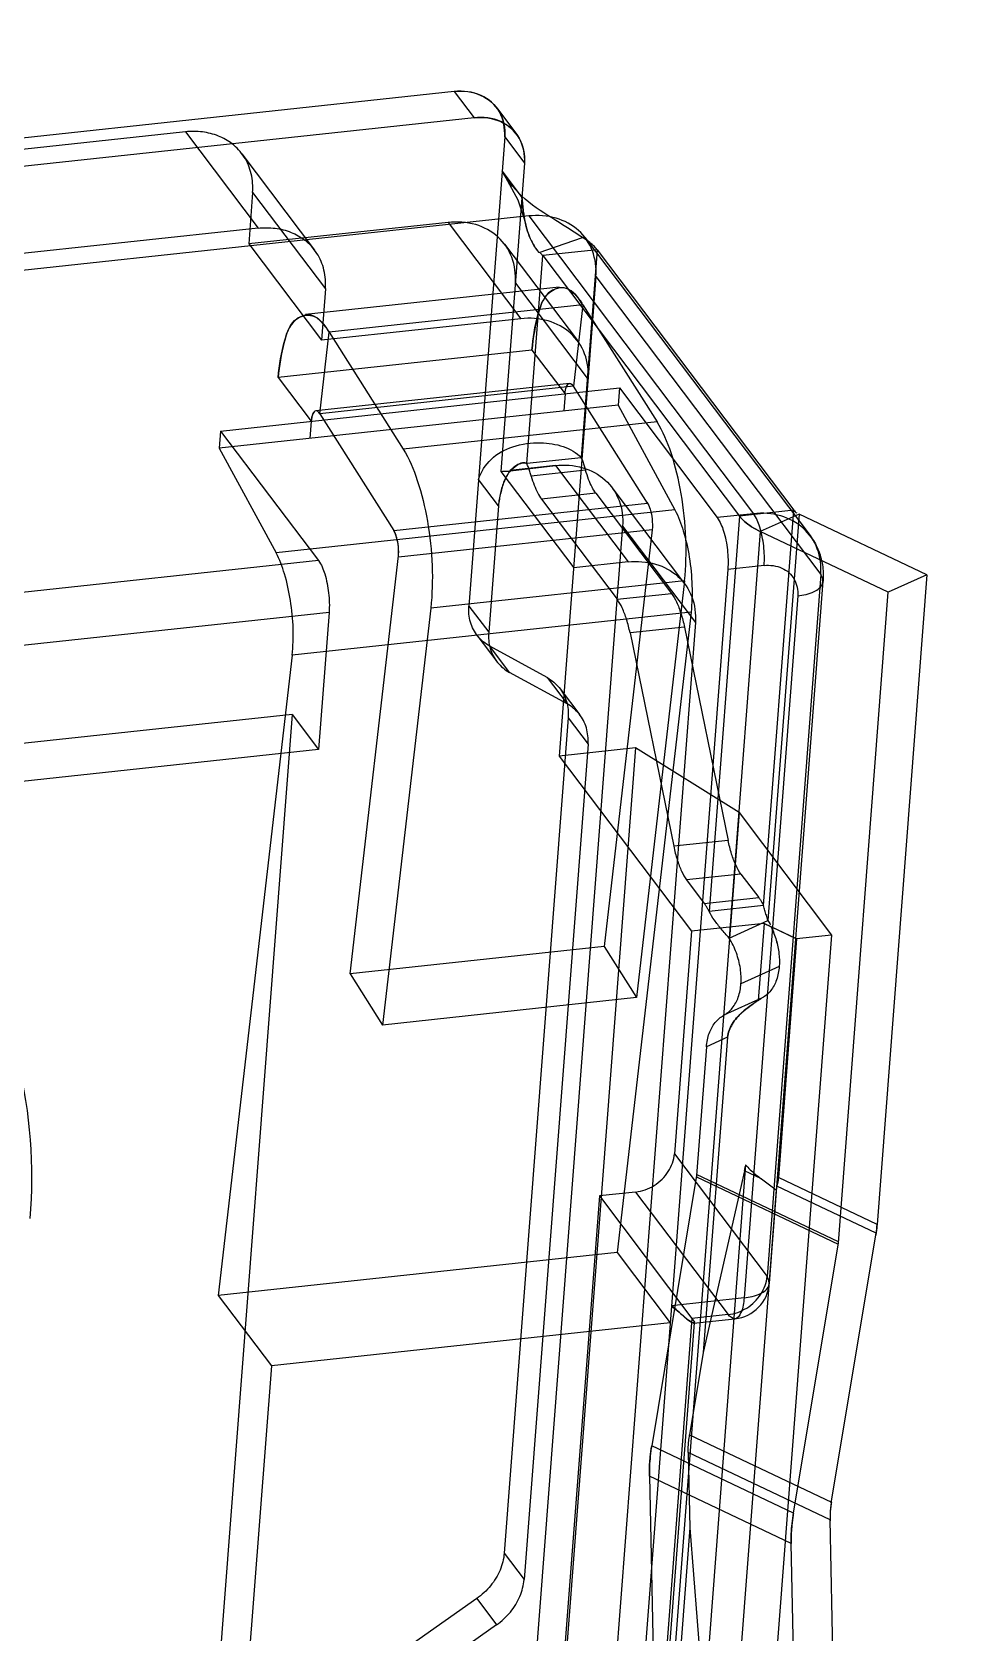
# Model space of a CAD drawing. Header units: millimetres. Extents: x 0 to 594, y 0 to 420.
# Drawn here: x 99.419 to 101.857, y 112.262 to 116.402 of the extents above; entities that cross this region are included whole.
import ezdxf

# ---------------------------------------------------------------- set-up
doc = ezdxf.new("R2010")
doc.units = ezdxf.units.MM
doc.header["$LTSCALE"] = 32.67
doc.layers.get('0').update_dxf_attribs({"linetype": 'CONTINUOUS'})

msp = doc.modelspace()

# ---------------------------------------------------------------- linework, layer by layer
at = {"color": 7, "linetype": 'CONTINUOUS'}
for p, q in [((100.5104, 116.2488), (99.245, 116.1122)), ((100.5104, 116.2488), (100.5617, 116.1809)), ((99.8152, 116.1442), (96.3472, 115.7699)), ((100.5617, 116.1809), (99.2963, 116.0443)), ((99.8152, 116.1442), (100.0033, 115.8951)), ((100.6408, 116.1312), (100.548, 114.9179)), ((100.6408, 116.1312), (100.6921, 116.0632)), ((100.6921, 116.0632), (100.6311, 115.266)), ((100.634, 116.0426), (100.6853, 115.9746)), ((99.9891, 115.9873), (99.979, 115.8545)), ((99.9891, 115.9873), (100.1772, 115.7382)), ((100.7028, 115.9267), (95.8289, 115.4006)), ((100.0033, 115.8951), (96.5352, 115.5207)), ((100.4945, 115.9101), (99.979, 115.8545)), ((100.4945, 115.9101), (100.6825, 115.661)), ((100.7028, 115.9267), (101.284, 115.1567)), ((99.979, 115.8545), (100.167, 115.6053)), ((100.7297, 115.832), (100.8422, 115.8708)), ((100.698, 115.2862), (100.7391, 115.8242)), ((100.8797, 115.8394), (100.7391, 115.8242)), ((100.7391, 115.8242), (101.2476, 115.1505)), ((100.8797, 115.8394), (100.8386, 115.3014)), ((100.8797, 115.8394), (101.3882, 115.1657)), ((100.1772, 115.7382), (100.167, 115.6053)), ((100.6684, 115.7532), (100.8564, 115.5041)), ((100.8767, 115.7698), (100.7819, 114.5297)), ((100.8767, 115.7698), (101.4579, 114.9998)), ((100.843, 115.6968), (100.1869, 115.626)), ((100.843, 115.6968), (100.8187, 115.4861)), ((100.843, 115.6968), (101.0345, 115.3944)), ((100.6825, 115.661), (100.167, 115.6053)), ((100.1626, 115.4152), (100.1869, 115.626)), ((100.1869, 115.626), (100.3784, 115.3236)), ((100.7112, 115.5798), (100.0551, 115.509)), ((100.7112, 115.5798), (100.7967, 115.4666)), ((99.9063, 115.3705), (100.9373, 115.4818)), ((100.0551, 115.509), (100.1406, 115.3957)), ((100.8187, 115.4861), (100.1626, 115.4152)), ((101.0102, 115.1837), (100.8187, 115.4861)), ((100.9373, 115.4818), (100.9339, 115.4375)), ((100.9373, 115.4818), (101.1903, 115.1466)), ((100.7967, 115.4666), (100.7933, 115.4223)), ((100.9339, 115.4375), (99.9029, 115.3262)), ((100.1626, 115.4152), (100.3541, 115.1129)), ((100.9339, 115.4375), (101.0807, 115.1666)), ((99.9063, 115.3705), (99.9029, 115.3262)), ((99.9063, 115.3705), (100.1593, 115.0353)), ((100.1406, 115.3957), (100.1372, 115.3515)), ((101.0345, 115.3944), (100.3784, 115.3236)), ((99.9029, 115.3262), (100.0496, 115.0553)), ((100.7717, 115.2812), (100.6553, 115.2686)), ((100.6561, 115.2671), (100.7717, 115.2812)), ((100.8386, 115.3014), (100.698, 115.2862)), ((100.7717, 115.2812), (100.9598, 115.0321)), ((100.6243, 115.1774), (100.5731, 115.2454)), ((100.6311, 115.266), (100.8192, 115.0169)), ((100.8499, 115.2692), (100.7093, 115.254)), ((100.8765, 115.2095), (100.7359, 115.1943)), ((100.7359, 115.1943), (100.9315, 114.9352)), ((100.8765, 115.2095), (101.0721, 114.9504)), ((101.0807, 115.1666), (100.0496, 115.0553)), ((100.3541, 115.1129), (101.0102, 115.1837)), ((100.6243, 115.1774), (100.5993, 114.85)), ((101.2476, 115.1505), (101.1693, 114.1277)), ((101.284, 115.1567), (101.1903, 115.1466)), ((101.3882, 115.1657), (101.2476, 115.1505)), ((101.4017, 115.1557), (101.3015, 115.1104)), ((101.3099, 114.1429), (101.3882, 115.1657)), ((101.4017, 115.1557), (101.3212, 114.1043)), ((101.7321, 114.9987), (101.4017, 115.1557)), ((101.022, 115.1151), (100.3659, 115.0443)), ((100.9456, 115.1243), (100.6949, 111.8469)), ((101.022, 115.1151), (100.8976, 114.0372)), ((100.9456, 115.1243), (101.1337, 114.8751)), ((101.3016, 115.1104), (101.2212, 114.059)), ((101.632, 114.9534), (101.3016, 115.1104)), ((100.1593, 115.0353), (97.5348, 114.752)), ((100.2415, 113.9663), (100.3663, 115.0475)), ((100.9598, 115.0321), (100.8192, 115.0169)), ((101.2177, 115.0127), (100.8112, 109.6981)), ((101.3114, 115.0228), (101.2177, 115.0127)), ((101.4579, 114.9998), (101.319, 113.1839)), ((101.7321, 114.9987), (101.6036, 113.3186)), ((101.7321, 114.9987), (101.632, 114.9534)), ((101.1057, 114.983), (100.4496, 114.9122)), ((100.9315, 114.9352), (101.0721, 114.9504)), ((101.1057, 114.983), (100.9813, 113.9051)), ((101.3984, 114.9443), (101.2595, 113.1285)), ((101.5033, 113.2705), (101.632, 114.9534)), ((100.1867, 114.9014), (97.5622, 114.6181)), ((101.1224, 114.9021), (100.0913, 114.7908)), ((100.1867, 114.9014), (100.1596, 114.5471)), ((100.4496, 114.9122), (100.3252, 113.8342)), ((100.548, 114.9179), (100.5993, 114.85)), ((101.1224, 114.9021), (100.9312, 113.2461)), ((101.1337, 114.8751), (100.883, 111.5978)), ((101.1054, 114.8634), (100.9648, 114.8482)), ((101.1054, 114.8634), (101.2183, 114.3117)), ((100.9648, 114.8482), (101.0778, 114.2965)), ((100.0913, 114.7908), (99.9002, 113.1348)), ((100.6534, 114.7462), (100.6022, 114.8141)), ((100.7506, 114.7327), (100.6022, 114.8141)), ((100.8019, 114.6647), (100.6534, 114.7462)), ((100.7506, 114.7327), (100.8019, 114.6647)), ((100.0912, 114.6377), (97.4668, 114.3544)), ((100.0912, 114.6377), (99.7389, 110.0317)), ((100.0912, 114.6377), (100.1596, 114.5471)), ((100.8048, 114.6289), (100.6395, 112.4681)), ((100.8048, 114.6289), (100.8561, 114.5609)), ((100.1596, 114.5471), (97.5351, 114.2638)), ((100.8561, 114.5609), (100.6908, 112.4001)), ((100.9792, 114.551), (100.7759, 111.8937)), ((100.9792, 114.551), (100.7819, 114.5297)), ((100.7819, 114.5297), (101.1238, 114.0768)), ((101.2467, 114.3839), (100.9792, 114.551)), ((101.2467, 114.3839), (101.0434, 111.7266)), ((101.2467, 114.3839), (101.486, 114.0669)), ((101.2183, 114.3117), (101.0778, 114.2965)), ((101.2516, 114.2247), (101.111, 114.2095)), ((101.111, 114.2095), (101.1568, 114.1489)), ((101.2516, 114.2247), (101.2974, 114.1641)), ((101.1568, 114.1489), (101.2974, 114.1641)), ((101.3099, 114.1429), (101.1693, 114.1277)), ((101.1238, 114.0768), (101.0797, 113.501)), ((101.3112, 114.097), (101.1238, 114.0768)), ((101.2212, 114.059), (101.3212, 114.1043)), ((101.3112, 114.097), (101.2959, 113.8972)), ((101.3299, 114.088), (101.3112, 114.097)), ((101.3112, 114.097), (101.3296, 114.0879)), ((101.3954, 114.0571), (101.3299, 114.088)), ((101.3301, 114.0881), (101.3954, 114.0571)), ((100.8976, 114.0372), (100.2415, 113.9663)), ((100.8976, 114.0372), (100.9813, 113.9051)), ((101.486, 114.0669), (101.2827, 111.4096)), ((101.3954, 114.0571), (101.3482, 113.4399)), ((101.486, 114.0669), (101.3954, 114.0571)), ((100.2415, 113.9663), (100.3252, 113.8342)), ((101.3505, 113.9855), (101.2516, 113.9408)), ((100.9813, 113.9051), (100.3252, 113.8342)), ((101.3067, 113.9045), (101.207, 113.8594)), ((101.2165, 113.8025), (101.1541, 112.9871)), ((101.2165, 113.8025), (101.1623, 113.778)), ((101.1623, 113.778), (101.1368, 113.4446)), ((101.0797, 113.501), (101.319, 113.1839)), ((101.2607, 113.457), (101.1541, 112.9871)), ((101.2635, 113.4726), (101.1557, 112.0641)), ((101.3048, 113.4361), (101.2607, 113.457)), ((101.1368, 113.4446), (101.0208, 112.7461)), ((101.1363, 113.4416), (101.5028, 113.2675)), ((101.5035, 113.2733), (101.137, 113.4474)), ((101.3048, 113.4361), (101.3426, 113.4078)), ((101.3447, 113.4171), (101.3426, 113.4078)), ((101.6007, 113.2955), (101.3447, 113.4171)), ((101.6036, 113.3186), (101.3482, 113.4399)), ((100.8855, 113.3922), (100.7839, 112.0635)), ((100.9792, 113.4023), (100.8855, 113.3922)), ((100.8855, 113.3922), (101.1248, 113.0751)), ((100.9792, 113.4023), (101.2185, 113.0852)), ((101.3426, 113.4078), (101.2386, 112.0484)), ((101.4851, 112.5988), (101.6007, 113.2955)), ((100.9312, 113.2461), (99.9002, 113.1348)), ((100.9312, 113.2461), (101.0686, 113.064)), ((101.3873, 112.572), (101.5033, 113.2705)), ((99.9002, 113.1348), (100.0376, 112.9527)), ((101.2595, 113.1285), (101.072, 113.1083)), ((101.2185, 113.0852), (101.1248, 113.0751)), ((101.0686, 113.064), (100.0376, 112.9527)), ((101.1248, 113.0751), (101.0232, 111.7465)), ((101.1541, 112.9871), (101.1188, 112.7741)), ((100.0376, 112.9527), (99.9292, 111.5355)), ((101.1188, 112.7741), (101.4853, 112.6)), ((101.3873, 112.572), (101.0208, 112.7461)), ((101.1153, 112.7289), (101.1195, 112.5338)), ((101.4818, 112.5548), (101.1153, 112.7289)), ((101.0148, 112.6671), (101.0284, 112.0273)), ((101.3813, 112.493), (101.0148, 112.6671)), ((101.4954, 111.9178), (101.4818, 112.5548)), ((101.1195, 112.5338), (101.0571, 111.7185)), ((101.1195, 112.5338), (101.1553, 112.0793)), ((100.6395, 112.4681), (100.6908, 112.4001)), ((101.3949, 111.8532), (101.3813, 112.493)), ((100.5684, 112.3508), (100.4049, 112.2357)), ((100.5684, 112.3508), (100.6197, 112.2828)), ((100.6197, 112.2828), (100.4562, 112.1677))]:
    msp.add_line(p, q, dxfattribs=at)
at = {"color": 6, "linetype": 'CONTINUOUS'}
for p, q in [((100.62, 116.2063), (100.6712, 116.1384)), ((99.9613, 116.0876), (100.1493, 115.8384)), ((100.8489, 115.87), (101.4301, 115.1)), ((100.6406, 115.8534), (100.8286, 115.6043)), ((100.7816, 115.7422), (100.1255, 115.6714)), ((100.8084, 115.4936), (100.1523, 115.4228)), ((100.9178, 115.2245), (101.1058, 114.9754)), ((101.325, 113.1662), (101.4639, 114.982)), ((100.5689, 114.8427), (100.6202, 114.7748)), ((100.7839, 114.7041), (100.8352, 114.6361)), ((101.0286, 111.7218), (101.1313, 113.0642)), ((101.129, 113.0628), (101.236, 113.0744))]:
    msp.add_line(p, q, dxfattribs=at)
msp.add_lwpolyline([(100.6431, 116.0269), (100.6751, 115.968), (100.693, 115.9138)], dxfattribs=at)
at = {"color": 7, "linetype": 'CONTINUOUS'}
msp.add_arc((101.3419, 113.3388), 0.2625, 350.5013, 355.5808, dxfattribs=at)
at = {"color": 6, "linetype": 'CONTINUOUS'}
msp.add_arc((101.2253, 113.1738), 0.1, 276.1613, 355.6257, dxfattribs=at)
at = {"color": 7, "linetype": 'CONTINUOUS'}
for points, knots in [([(100.084, 105.0343), (100.167, 106.1202), (100.7182, 108.3328), (102.4795, 111.3139), (105.0221, 113.8014), (108.1109, 115.5649), (111.4618, 116.4415), (114.2687, 116.3476), (116.3124, 115.7553), (117.691, 115.0793), (118.8991, 114.1817), (119.5724, 113.4475), (119.8686, 113.0551)], [0, 0, 0, 0, 0.122876, 0.252494, 0.386115, 0.519736, 0.649358, 0.772234, 0.831116, 0.888409, 0.94452, 1, 1, 1, 1]), ([(100.5104, 116.2488), (100.5335, 116.2513), (100.5805, 116.2459), (100.6339, 116.1989), (100.6425, 116.153), (100.6408, 116.1312)], [0, 0, 0, 0, 0.348715, 0.670482, 1, 1, 1, 1]), ([(100.6408, 116.1312), (100.6417, 116.1532), (100.6342, 116.1988), (100.5803, 116.2462), (100.5336, 116.2506), (100.5104, 116.2488)], [0, 0, 0, 0, 0.330622, 0.65001, 1, 1, 1, 1]), ([(99.9358, 116.1133), (99.9251, 116.1216), (99.9007, 116.1354), (99.8591, 116.1458), (99.8299, 116.1458), (99.8152, 116.1442)], [0, 0, 0, 0, 0.319092, 0.651638, 1, 1, 1, 1]), ([(100.6921, 116.0632), (100.6938, 116.0851), (100.6851, 116.131), (100.6317, 116.178), (100.5848, 116.1834), (100.5617, 116.1809)], [0, 0, 0, 0, 0.329518, 0.651285, 1, 1, 1, 1]), ([(100.5617, 116.1809), (100.5849, 116.1826), (100.6316, 116.1783), (100.6855, 116.1309), (100.6929, 116.0852), (100.6921, 116.0632)], [0, 0, 0, 0, 0.349867, 0.669259, 1, 1, 1, 1]), ([(99.9891, 115.9873), (99.9903, 116.0035), (99.9882, 116.0359), (99.9696, 116.0805), (99.948, 116.1038), (99.9358, 116.1133)], [0, 0, 0, 0, 0.34313, 0.672951, 1, 1, 1, 1]), ([(100.3576, 104.6718), (100.439, 105.7364), (100.9718, 107.9052), (102.6734, 110.8397), (105.1354, 113.3088), (108.1376, 115.0919), (111.4136, 116.0307), (114.1804, 116.0263), (116.2195, 115.5231), (117.6089, 114.9193), (118.8431, 114.0977), (119.5456, 113.4141), (119.8589, 113.046)], [0, 0, 0, 0, 0.122533, 0.251698, 0.384915, 0.518372, 0.648184, 0.771565, 0.83073, 0.888268, 0.944526, 1, 1, 1, 1]), ([(100.8422, 115.8708), (100.8191, 115.8857), (100.7691, 115.918), (100.691, 115.9652), (100.6493, 116.0153), (100.634, 116.0426)], [0, 0, 0, 0, 0.302092, 0.656241, 1, 1, 1, 1]), ([(100.7297, 115.832), (100.7247, 115.8393), (100.7139, 115.8522), (100.7034, 115.8756), (100.695, 115.9019), (100.6887, 115.9353), (100.6863, 115.9605), (100.6853, 115.9746)], [0, 0, 0, 0, 0.173661, 0.330789, 0.501269, 0.719882, 1, 1, 1, 1]), ([(100.6853, 115.9746), (100.6861, 115.9627), (100.6881, 115.941), (100.6931, 115.9117), (100.6991, 115.8881), (100.7067, 115.8676), (100.7164, 115.849), (100.7249, 115.8373), (100.7297, 115.832)], [0, 0, 0, 0, 0.236379, 0.429425, 0.586931, 0.715622, 0.859544, 1, 1, 1, 1]), ([(100.0033, 115.8951), (100.018, 115.8967), (100.0471, 115.8967), (100.0887, 115.8863), (100.1131, 115.8725), (100.1239, 115.8642)], [0, 0, 0, 0, 0.348362, 0.680908, 1, 1, 1, 1]), ([(100.6684, 115.7532), (100.6696, 115.7756), (100.6648, 115.8207), (100.6261, 115.8768), (100.5651, 115.9098), (100.5182, 115.9122), (100.4945, 115.9101)], [0, 0, 0, 0, 0.251334, 0.489098, 0.733398, 1, 1, 1, 1]), ([(100.8767, 115.7698), (100.878, 115.7922), (100.8731, 115.8373), (100.8344, 115.8935), (100.7735, 115.9264), (100.7266, 115.9288), (100.7028, 115.9267)], [0, 0, 0, 0, 0.251334, 0.489098, 0.733398, 1, 1, 1, 1]), ([(100.1772, 115.7382), (100.1784, 115.7544), (100.1762, 115.7868), (100.1577, 115.8313), (100.1361, 115.8547), (100.1239, 115.8642)], [0, 0, 0, 0, 0.343156, 0.672927, 1, 1, 1, 1]), ([(100.8797, 115.8394), (100.8768, 115.8433), (100.8697, 115.851), (100.857, 115.8615), (100.8474, 115.8678), (100.8422, 115.8708)], [0, 0, 0, 0, 0.300277, 0.633449, 1, 1, 1, 1]), ([(100.7112, 115.5798), (100.7136, 115.6106), (100.7225, 115.6611), (100.7432, 115.727), (100.7991, 115.7513), (100.8238, 115.7234), (100.8341, 115.7097)], [0, 0, 0, 0, 0.373563, 0.630168, 0.791544, 1, 1, 1, 1]), ([(100.843, 115.6968), (100.8318, 115.7137), (100.8102, 115.7481), (100.7464, 115.7339), (100.7228, 115.6634), (100.7141, 115.6123), (100.7112, 115.5798)], [0, 0, 0, 0, 0.230803, 0.386362, 0.628609, 1, 1, 1, 1]), ([(100.178, 115.6388), (100.1676, 115.6526), (100.143, 115.6805), (100.0871, 115.6562), (100.0664, 115.5903), (100.0575, 115.5398), (100.0551, 115.509)], [0, 0, 0, 0, 0.208456, 0.369832, 0.626437, 1, 1, 1, 1]), ([(100.0551, 115.509), (100.0579, 115.5414), (100.0667, 115.5926), (100.0903, 115.6631), (100.1541, 115.6773), (100.1757, 115.6429), (100.1869, 115.626)], [0, 0, 0, 0, 0.371391, 0.613638, 0.769197, 1, 1, 1, 1]), ([(100.8564, 115.5041), (100.8581, 115.5263), (100.8527, 115.5714), (100.8142, 115.6278), (100.7529, 115.6605), (100.706, 115.6635), (100.6825, 115.661)], [0, 0, 0, 0, 0.249392, 0.489099, 0.735447, 1, 1, 1, 1]), ([(100.7967, 115.4666), (100.7973, 115.4729), (100.7979, 115.4821), (100.8074, 115.4975), (100.8158, 115.4903), (100.8188, 115.4873)], [0, 0, 0, 0, 0.447745, 0.701934, 1, 1, 1, 1]), ([(100.7967, 115.4666), (100.7972, 115.4731), (100.7978, 115.4825), (100.8081, 115.4978), (100.8164, 115.4897), (100.8187, 115.4861)], [0, 0, 0, 0, 0.450501, 0.702192, 1, 1, 1, 1]), ([(100.1627, 115.4164), (100.16, 115.4194), (100.1524, 115.4265), (100.1415, 115.4123), (100.1413, 115.4025), (100.1406, 115.3957)], [0, 0, 0, 0, 0.28489, 0.523974, 1, 1, 1, 1]), ([(100.1626, 115.4152), (100.1603, 115.4189), (100.152, 115.4269), (100.1417, 115.4116), (100.1411, 115.4022), (100.1406, 115.3957)], [0, 0, 0, 0, 0.297808, 0.549499, 1, 1, 1, 1]), ([(101.1057, 114.983), (101.1096, 115.0194), (101.1117, 115.095), (101.0996, 115.2062), (101.0758, 115.3081), (101.0499, 115.3692), (101.0345, 115.3944)], [0, 0, 0, 0, 0.259595, 0.534001, 0.790711, 1, 1, 1, 1]), ([(100.3784, 115.3236), (100.3938, 115.2984), (100.4197, 115.2373), (100.4435, 115.1354), (100.4556, 115.0242), (100.4535, 114.9486), (100.4496, 114.9122)], [0, 0, 0, 0, 0.209289, 0.465999, 0.740405, 1, 1, 1, 1]), ([(100.5731, 115.2454), (100.5799, 115.2646), (100.6024, 115.3024), (100.6631, 115.3345), (100.7294, 115.3434), (100.7913, 115.3338), (100.8267, 115.3151), (100.8386, 115.3014)], [0, 0, 0, 0, 0.195508, 0.402526, 0.636333, 0.825927, 1, 1, 1, 1]), ([(100.6545, 115.2658), (100.6594, 115.2717), (100.6691, 115.2813), (100.6846, 115.2885), (100.6949, 115.2883), (100.698, 115.2862)], [0, 0, 0, 0, 0.453771, 0.781848, 1, 1, 1, 1]), ([(100.698, 115.2862), (100.6949, 115.2884), (100.6845, 115.2888), (100.6697, 115.2817), (100.6602, 115.2734), (100.6553, 115.2686)], [0, 0, 0, 0, 0.230879, 0.57798, 1, 1, 1, 1]), ([(100.7093, 115.254), (100.7082, 115.2579), (100.7059, 115.2653), (100.7021, 115.2761), (100.6994, 115.2829), (100.698, 115.2862)], [0, 0, 0, 0, 0.350827, 0.684868, 1, 1, 1, 1]), ([(100.7717, 115.2812), (100.7952, 115.2837), (100.8422, 115.2807), (100.9034, 115.2481), (100.9419, 115.1916), (100.9473, 115.1465), (100.9456, 115.1243)], [0, 0, 0, 0, 0.264553, 0.510901, 0.750608, 1, 1, 1, 1]), ([(100.8386, 115.3014), (100.84, 115.2981), (100.8427, 115.2912), (100.8465, 115.2805), (100.8488, 115.273), (100.8499, 115.2692)], [0, 0, 0, 0, 0.315132, 0.649173, 1, 1, 1, 1]), ([(100.6553, 115.2686), (100.649, 115.2602), (100.638, 115.2415), (100.6292, 115.2101), (100.6255, 115.1885), (100.6243, 115.1774)], [0, 0, 0, 0, 0.325051, 0.658141, 1, 1, 1, 1]), ([(100.6553, 115.2686), (100.6488, 115.2605), (100.639, 115.2413), (100.6296, 115.2102), (100.6259, 115.1885), (100.6243, 115.1774)], [0, 0, 0, 0, 0.321548, 0.654515, 1, 1, 1, 1]), ([(100.6311, 115.266), (100.6339, 115.2663), (100.6396, 115.2668), (100.6479, 115.2661), (100.6535, 115.2667), (100.6561, 115.2671)], [0, 0, 0, 0, 0.33688, 0.683725, 1, 1, 1, 1]), ([(100.6311, 115.266), (100.6339, 115.2663), (100.6417, 115.2668), (100.6495, 115.2664), (100.6545, 115.2658)], [0, 0, 0, 0, 0.359757, 1, 1, 1, 1]), ([(100.7093, 115.254), (100.7116, 115.246), (100.7165, 115.231), (100.7252, 115.2109), (100.7322, 115.1992), (100.7359, 115.1943)], [0, 0, 0, 0, 0.382419, 0.718507, 1, 1, 1, 1]), ([(100.8765, 115.2095), (100.8728, 115.2144), (100.8658, 115.2261), (100.8571, 115.2462), (100.8522, 115.2611), (100.8499, 115.2692)], [0, 0, 0, 0, 0.281493, 0.617581, 1, 1, 1, 1]), ([(101.0084, 115.1866), (101.0122, 115.1809), (101.0183, 115.1666), (101.0228, 115.1423), (101.0228, 115.1244), (101.022, 115.1151)], [0, 0, 0, 0, 0.276584, 0.62286, 1, 1, 1, 1]), ([(101.0807, 115.1666), (101.0899, 115.1494), (101.1051, 115.1089), (101.1195, 115.0429), (101.1263, 114.9723), (101.125, 114.9248), (101.1224, 114.9021)], [0, 0, 0, 0, 0.216095, 0.475385, 0.747605, 1, 1, 1, 1]), ([(101.3015, 115.1104), (101.2938, 115.1141), (101.2796, 115.1218), (101.2613, 115.1352), (101.2515, 115.1453), (101.2476, 115.1505)], [0, 0, 0, 0, 0.382061, 0.711506, 1, 1, 1, 1]), ([(101.2476, 115.1505), (101.2515, 115.1453), (101.2613, 115.1352), (101.2796, 115.1218), (101.2938, 115.1141), (101.3016, 115.1104)], [0, 0, 0, 0, 0.288334, 0.617572, 1, 1, 1, 1]), ([(101.4579, 114.9998), (101.4596, 115.022), (101.4542, 115.0671), (101.4157, 115.1235), (101.3545, 115.1562), (101.3075, 115.1592), (101.284, 115.1567)], [0, 0, 0, 0, 0.249392, 0.489099, 0.735447, 1, 1, 1, 1]), ([(101.3114, 115.0228), (101.3127, 115.0395), (101.3116, 115.0733), (101.3027, 115.1185), (101.2917, 115.1465), (101.284, 115.1567)], [0, 0, 0, 0, 0.363663, 0.724773, 1, 1, 1, 1]), ([(100.3659, 115.0443), (100.367, 115.0534), (100.3666, 115.0707), (100.3625, 115.0938), (100.3575, 115.1075), (100.3541, 115.1129)], [0, 0, 0, 0, 0.390386, 0.729403, 1, 1, 1, 1]), ([(100.3663, 115.0475), (100.3668, 115.0554), (100.3665, 115.0711), (100.3627, 115.0933), (100.3574, 115.107), (100.3541, 115.1129)], [0, 0, 0, 0, 0.353088, 0.698439, 1, 1, 1, 1]), ([(101.1903, 115.1466), (101.1976, 115.1361), (101.2092, 115.1086), (101.2179, 115.0631), (101.2187, 115.0295), (101.2177, 115.0127)], [0, 0, 0, 0, 0.276417, 0.634843, 1, 1, 1, 1]), ([(100.0913, 114.7908), (100.0939, 114.8135), (100.0952, 114.861), (100.0885, 114.9316), (100.0741, 114.9976), (100.0589, 115.0381), (100.0496, 115.0553)], [0, 0, 0, 0, 0.252395, 0.524615, 0.783905, 1, 1, 1, 1]), ([(100.1593, 115.0353), (100.1669, 115.0251), (100.1779, 114.9971), (100.1868, 114.9519), (100.188, 114.9181), (100.1867, 114.9014)], [0, 0, 0, 0, 0.275227, 0.636337, 1, 1, 1, 1]), ([(100.9598, 115.0321), (100.9835, 115.0342), (101.0304, 115.0317), (101.0913, 114.9988), (101.1301, 114.9427), (101.1349, 114.8976), (101.1337, 114.8751)], [0, 0, 0, 0, 0.266602, 0.510902, 0.748666, 1, 1, 1, 1]), ([(101.3114, 115.0228), (101.3269, 115.024), (101.3581, 115.021), (101.394, 114.9895), (101.3989, 114.959), (101.3984, 114.9443)], [0, 0, 0, 0, 0.349867, 0.669259, 1, 1, 1, 1]), ([(101.3984, 114.9443), (101.4129, 114.9459), (101.4363, 114.9507), (101.4673, 114.9715), (101.4628, 114.9933), (101.4579, 114.9998)], [0, 0, 0, 0, 0.446509, 0.750539, 1, 1, 1, 1]), ([(101.0721, 114.9504), (101.0772, 114.9436), (101.0865, 114.9267), (101.0974, 114.8973), (101.1029, 114.8753), (101.1054, 114.8634)], [0, 0, 0, 0, 0.273377, 0.612343, 1, 1, 1, 1]), ([(100.6022, 114.8141), (100.5903, 114.8206), (100.5688, 114.8383), (100.5495, 114.8757), (100.5469, 114.9039), (100.548, 114.9179)], [0, 0, 0, 0, 0.329633, 0.657927, 1, 1, 1, 1]), ([(100.9648, 114.8482), (100.9624, 114.8601), (100.9568, 114.8822), (100.9459, 114.9115), (100.9366, 114.9284), (100.9315, 114.9352)], [0, 0, 0, 0, 0.387657, 0.726623, 1, 1, 1, 1]), ([(100.5993, 114.85), (100.5982, 114.8359), (100.6007, 114.8078), (100.62, 114.7704), (100.6416, 114.7527), (100.6534, 114.7462)], [0, 0, 0, 0, 0.342073, 0.670367, 1, 1, 1, 1]), ([(100.7506, 114.7327), (100.7625, 114.7262), (100.784, 114.7085), (100.8033, 114.671), (100.8058, 114.6429), (100.8048, 114.6289)], [0, 0, 0, 0, 0.329633, 0.657927, 1, 1, 1, 1]), ([(100.8561, 114.5609), (100.8571, 114.5749), (100.8546, 114.6031), (100.8353, 114.6405), (100.8138, 114.6582), (100.8019, 114.6647)], [0, 0, 0, 0, 0.342073, 0.670367, 1, 1, 1, 1]), ([(99.4143, 113.3338), (99.4247, 113.4688), (99.4062, 113.7389), (99.2492, 114.1092), (98.9757, 114.4013), (98.6118, 114.5884), (98.1911, 114.6576), (97.7478, 114.6068), (97.316, 114.4419), (96.9284, 114.1767), (96.6148, 113.8314), (96.3997, 113.4327), (96.3321, 113.1425), (96.3212, 112.9999)], [0, 0, 0, 0, 0.086042, 0.168716, 0.250769, 0.335203, 0.424075, 0.517861, 0.615518, 0.714948, 0.813603, 0.909131, 1, 1, 1, 1]), ([(101.0778, 114.2965), (101.0802, 114.2846), (101.0857, 114.2626), (101.0966, 114.2333), (101.1059, 114.2164), (101.111, 114.2095)], [0, 0, 0, 0, 0.387657, 0.726623, 1, 1, 1, 1]), ([(101.2516, 114.2247), (101.2465, 114.2315), (101.2372, 114.2484), (101.2263, 114.2778), (101.2208, 114.2998), (101.2183, 114.3117)], [0, 0, 0, 0, 0.273377, 0.612343, 1, 1, 1, 1]), ([(101.2974, 114.1641), (101.2989, 114.1621), (101.3019, 114.1577), (101.306, 114.1506), (101.3086, 114.1455), (101.3099, 114.1429)], [0, 0, 0, 0, 0.305128, 0.638759, 1, 1, 1, 1]), ([(101.1693, 114.1277), (101.168, 114.1304), (101.1655, 114.1355), (101.1613, 114.1426), (101.1583, 114.1469), (101.1568, 114.1489)], [0, 0, 0, 0, 0.361239, 0.694874, 1, 1, 1, 1]), ([(101.2212, 114.059), (101.2141, 114.0668), (101.2009, 114.0818), (101.183, 114.1043), (101.1733, 114.1199), (101.1693, 114.1277)], [0, 0, 0, 0, 0.364242, 0.696645, 1, 1, 1, 1]), ([(101.3212, 114.1043), (101.3199, 114.1088), (101.3173, 114.1177), (101.3132, 114.1304), (101.3109, 114.1388), (101.3099, 114.1429)], [0, 0, 0, 0, 0.353223, 0.687413, 1, 1, 1, 1]), ([(101.3296, 114.0879), (101.3348, 114.0769), (101.3435, 114.0545), (101.3507, 114.0199), (101.3513, 113.9967), (101.3505, 113.9855)], [0, 0, 0, 0, 0.344759, 0.68147, 1, 1, 1, 1]), ([(101.3299, 114.088), (101.335, 114.077), (101.3435, 114.0545), (101.3507, 114.0199), (101.3514, 113.9967), (101.3505, 113.9855)], [0, 0, 0, 0, 0.344921, 0.681535, 1, 1, 1, 1]), ([(101.2516, 113.9408), (101.2526, 113.9539), (101.2513, 113.9812), (101.2408, 114.0214), (101.2285, 114.0469), (101.2212, 114.059)], [0, 0, 0, 0, 0.318663, 0.656556, 1, 1, 1, 1]), ([(101.3505, 113.9855), (101.3496, 113.9738), (101.3454, 113.9516), (101.3306, 113.9228), (101.3151, 113.9091), (101.3067, 113.9045)], [0, 0, 0, 0, 0.370072, 0.700021, 1, 1, 1, 1]), ([(101.207, 113.8594), (101.2154, 113.8641), (101.2313, 113.8777), (101.2465, 113.9067), (101.2507, 113.929), (101.2516, 113.9408)], [0, 0, 0, 0, 0.302425, 0.632314, 1, 1, 1, 1]), ([(101.2959, 113.8972), (101.2814, 113.8881), (101.2565, 113.8705), (101.2274, 113.8388), (101.2184, 113.8144), (101.2165, 113.8025)], [0, 0, 0, 0, 0.405109, 0.715477, 1, 1, 1, 1]), ([(101.2165, 113.8025), (101.218, 113.8145), (101.2272, 113.8389), (101.2562, 113.8706), (101.2812, 113.8883), (101.2959, 113.8972)], [0, 0, 0, 0, 0.283943, 0.594132, 1, 1, 1, 1]), ([(101.1623, 113.778), (101.1632, 113.7897), (101.1675, 113.812), (101.1826, 113.841), (101.1985, 113.8546), (101.207, 113.8594)], [0, 0, 0, 0, 0.367686, 0.697575, 1, 1, 1, 1]), ([(100.9792, 113.4023), (100.996, 113.4047), (101.0292, 113.4161), (101.0665, 113.4523), (101.0779, 113.4849), (101.0797, 113.501)], [0, 0, 0, 0, 0.337776, 0.677627, 1, 1, 1, 1]), ([(101.2635, 113.4726), (101.2672, 113.4682), (101.2751, 113.4597), (101.2893, 113.4479), (101.2994, 113.4401), (101.3048, 113.4361)], [0, 0, 0, 0, 0.311324, 0.630061, 1, 1, 1, 1]), ([(101.3482, 113.4399), (101.348, 113.4374), (101.3475, 113.4323), (101.3463, 113.4247), (101.3453, 113.4196), (101.3447, 113.4171)], [0, 0, 0, 0, 0.32985, 0.663177, 1, 1, 1, 1]), ([(101.6036, 113.3186), (101.6033, 113.3157), (101.6028, 113.31), (101.6016, 113.3007), (101.6005, 113.2941), (101.5999, 113.2905)], [0, 0, 0, 0, 0.300996, 0.607278, 1, 1, 1, 1]), ([(101.2185, 113.0852), (101.2353, 113.0871), (101.2686, 113.0993), (101.3056, 113.1351), (101.3178, 113.1679), (101.319, 113.1839)], [0, 0, 0, 0, 0.336559, 0.678937, 1, 1, 1, 1]), ([(101.2595, 113.1285), (101.274, 113.1301), (101.2974, 113.1349), (101.3284, 113.1557), (101.3239, 113.1774), (101.319, 113.1839)], [0, 0, 0, 0, 0.446509, 0.750539, 1, 1, 1, 1]), ([(101.2595, 113.1285), (101.2585, 113.1155), (101.2572, 113.0968), (101.2381, 113.0677), (101.2227, 113.0797), (101.2185, 113.0852)], [0, 0, 0, 0, 0.477068, 0.743601, 1, 1, 1, 1]), ([(101.1248, 113.0751), (101.1272, 113.0715), (101.1358, 113.0606), (101.1148, 113.0696), (101.1006, 113.0842), (101.0822, 113.0995), (101.072, 113.1083)], [0, 0, 0, 0, 0.148612, 0.239052, 0.538889, 1, 1, 1, 1]), ([(101.072, 113.1083), (101.0818, 113.099), (101.1012, 113.085), (101.1147, 113.0689), (101.1362, 113.0613), (101.1275, 113.0718), (101.1248, 113.0751)], [0, 0, 0, 0, 0.461334, 0.762965, 0.853578, 1, 1, 1, 1]), ([(101.1153, 112.7289), (101.1152, 112.7338), (101.1153, 112.7437), (101.1165, 112.7588), (101.1179, 112.769), (101.1188, 112.7741)], [0, 0, 0, 0, 0.321901, 0.65562, 1, 1, 1, 1]), ([(101.1153, 112.7289), (101.1152, 112.7313), (101.1152, 112.7362), (101.1154, 112.7436), (101.1157, 112.7485), (101.1159, 112.751)], [0, 0, 0, 0, 0.327098, 0.660516, 1, 1, 1, 1]), ([(101.1159, 112.751), (101.1161, 112.7536), (101.1166, 112.7587), (101.1175, 112.7664), (101.1183, 112.7715), (101.1188, 112.7741)], [0, 0, 0, 0, 0.328236, 0.661676, 1, 1, 1, 1]), ([(101.0208, 112.7461), (101.0193, 112.7372), (101.0169, 112.7194), (101.0148, 112.6929), (101.0146, 112.6756), (101.0148, 112.6671)], [0, 0, 0, 0, 0.34438, 0.678099, 1, 1, 1, 1]), ([(101.0159, 112.7057), (101.0162, 112.7102), (101.017, 112.7191), (101.0187, 112.7326), (101.0201, 112.7416), (101.0208, 112.7461)], [0, 0, 0, 0, 0.328236, 0.661676, 1, 1, 1, 1]), ([(101.0148, 112.6671), (101.0147, 112.6713), (101.0146, 112.6798), (101.015, 112.6927), (101.0155, 112.7014), (101.0159, 112.7057)], [0, 0, 0, 0, 0.327098, 0.660516, 1, 1, 1, 1]), ([(101.4851, 112.5988), (101.4842, 112.5935), (101.4828, 112.583), (101.4817, 112.5673), (101.4817, 112.5569), (101.4819, 112.5517)], [0, 0, 0, 0, 0.341411, 0.66992, 1, 1, 1, 1]), ([(101.4853, 112.6), (101.4848, 112.5972), (101.484, 112.5919), (101.4831, 112.5842), (101.4826, 112.5793), (101.4824, 112.5769)], [0, 0, 0, 0, 0.375433, 0.690046, 1, 1, 1, 1]), ([(101.3813, 112.493), (101.3811, 112.5015), (101.3813, 112.5188), (101.3834, 112.5453), (101.3858, 112.563), (101.3873, 112.572)], [0, 0, 0, 0, 0.321901, 0.65562, 1, 1, 1, 1]), ([(101.3873, 112.572), (101.3866, 112.5675), (101.3852, 112.5585), (101.3835, 112.545), (101.3827, 112.5361), (101.3824, 112.5316)], [0, 0, 0, 0, 0.338324, 0.671764, 1, 1, 1, 1]), ([(101.4824, 112.5769), (101.4822, 112.5742), (101.4818, 112.5668), (101.4817, 112.5594), (101.4818, 112.5548)], [0, 0, 0, 0, 0.378665, 1, 1, 1, 1]), ([(101.3824, 112.5316), (101.382, 112.5273), (101.3815, 112.5186), (101.3811, 112.5057), (101.3812, 112.4972), (101.3813, 112.493)], [0, 0, 0, 0, 0.339484, 0.672902, 1, 1, 1, 1]), ([(100.6395, 112.4681), (100.6383, 112.4532), (100.6305, 112.4228), (100.6056, 112.3822), (100.5817, 112.3601), (100.5684, 112.3508)], [0, 0, 0, 0, 0.318049, 0.654057, 1, 1, 1, 1]), ([(100.6197, 112.2828), (100.633, 112.2922), (100.6569, 112.3143), (100.6818, 112.3548), (100.6896, 112.3852), (100.6908, 112.4001)], [0, 0, 0, 0, 0.345943, 0.681951, 1, 1, 1, 1])]:
    msp.add_open_spline(points, degree=3, knots=knots, dxfattribs=at)
for points in [[(100.7391, 115.8242), (100.7376, 115.8262), (100.7358, 115.8283), (100.7335, 115.8296)], [(100.8341, 115.7097), (100.8362, 115.7069), (100.8382, 115.7042), (100.8401, 115.7013)], [(100.1869, 115.626), (100.185, 115.629), (100.1831, 115.632), (100.181, 115.6348)], [(101.3882, 115.1657), (101.3903, 115.1629), (101.3929, 115.1603), (101.3961, 115.1587)], [(101.3212, 114.1043), (101.3234, 114.1008), (101.3258, 114.0974), (101.3273, 114.0936)], [(101.2959, 113.8972), (101.2982, 113.899), (101.3004, 113.9009), (101.303, 113.9023)], [(101.3067, 113.9045), (101.3042, 113.9031), (101.3016, 113.9017), (101.2994, 113.8999)], [(101.2607, 113.457), (101.2615, 113.4605), (101.2623, 113.4639), (101.2627, 113.4674)], [(101.2635, 113.4726), (101.263, 113.4691), (101.2626, 113.4656), (101.2618, 113.4622)]]:
    msp.add_open_spline(points, degree=3, dxfattribs=at)
at = {"color": 6, "linetype": 'CONTINUOUS'}
msp.add_open_spline([(101.4301, 115.1), (101.4383, 115.0892), (101.4522, 115.0651), (101.4639, 115.0246), (101.465, 114.9962), (101.4639, 114.982)], degree=3, knots=[0, 0, 0, 0, 0.326166, 0.658197, 1, 1, 1, 1], dxfattribs=at)

doc.saveas('drawing.dxf')
